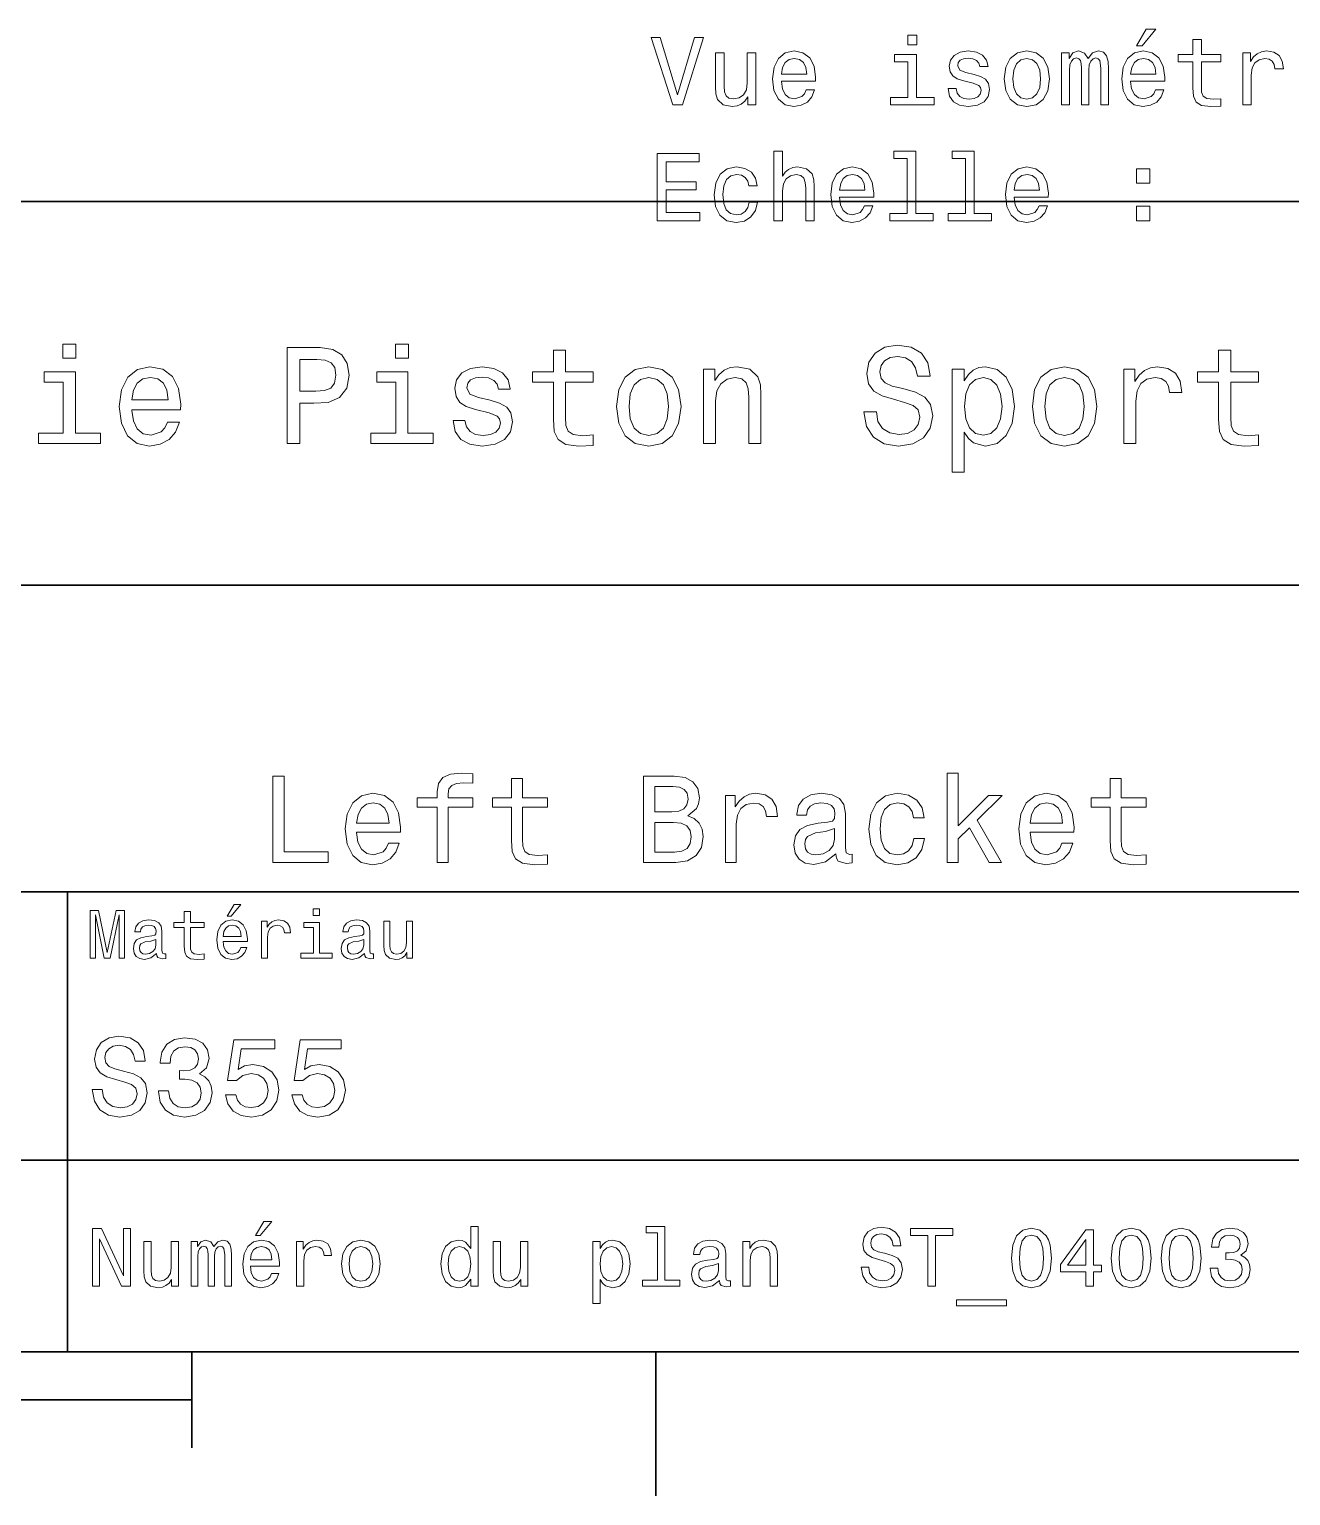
# Model space of a CAD drawing. Extents: x 0 to 297, y 0 to 210.
# Drawn here: x 190 to 255.8, y 2.5 to 79 of the extents above; entities that cross this region are included whole.
import ezdxf

# ---------------------------------------------------------------- set-up
doc = ezdxf.new("R2010")
doc.units = 0

msp = doc.modelspace()

# ---------------------------------------------------------------- linework, layer by layer
at = {"color": 7, "lineweight": 35}
for p, q in [((97, 70), (287, 70)), ((162, 50), (287, 50)), ((162, 34), (287, 34)), ((162, 20), (287, 20)), ((10, 10), (287, 10)), ((97, 10), (287, 10)), ((98.5, 7.5), (198.5, 7.5))]:
    msp.add_line(p, q, dxfattribs=at)
at = {"color": 7, "lineweight": 35, "ltscale": 0.35}
msp.add_line((192, 20), (192, 34), dxfattribs=at)
at = {"color": 7, "lineweight": 35, "ltscale": 0.25}
msp.add_line((192, 10), (192, 20), dxfattribs=at)
at = {"color": 7, "lineweight": 35, "ltscale": 0.125}
msp.add_line((198.5, 10), (198.5, 5), dxfattribs=at)
at = {"color": 7, "lineweight": 35, "ltscale": 0.1875}
msp.add_line((222.699997, 10), (222.699997, 2.5), dxfattribs=at)
at = {"color": 7, "lineweight": 13}
for points in [[(247.771912, 78.126663), (248.069473, 78.126663), (248.770477, 78.984009), (248.276245, 78.984009)], [(224.709244, 78.555336), (223.831711, 75.574791), (222.928986, 78.555336), (222.449875, 78.555336), (223.579559, 75.050293), (224.083878, 75.050293), (225.188339, 78.555336)], [(236.303619, 78.671333), (235.834595, 78.671333), (235.834595, 78.167007), (236.303619, 78.167007)], [(250.707077, 77.28949), (250.707077, 75.932861), (250.737335, 75.494095), (250.87854, 75.191505), (251.160965, 75.014992), (251.640076, 74.954475), (252.164566, 74.979691), (252.164566, 75.362976), (251.781281, 75.33271), (251.433304, 75.373062), (251.246704, 75.499138), (251.166016, 75.710953), (251.150879, 76.008507), (251.150879, 77.28949), (252.164566, 77.28949), (252.164566, 77.667725), (251.150879, 77.667725), (251.150879, 78.459518), (250.707077, 78.459518), (250.707077, 77.667725), (249.940506, 77.667725), (249.940506, 77.28949)], [(227.911682, 77.758507), (227.46788, 77.758507), (227.46788, 76.195107), (227.41745, 75.831993), (227.271194, 75.569748), (227.04425, 75.408363), (226.746704, 75.357933), (226.509674, 75.398277), (226.358368, 75.51931), (226.272644, 75.726082), (226.252472, 76.018593), (226.252472, 77.758507), (225.808655, 77.758507), (225.808655, 75.978249), (225.823792, 75.620178), (225.919617, 75.322624), (226.212128, 75.050293), (226.681137, 74.954475), (226.933304, 74.989777), (227.150162, 75.080551), (227.336761, 75.236893), (227.488052, 75.463837), (227.488052, 75.050293), (227.911682, 75.050293)], [(229.248138, 76.275795), (231.023361, 76.275795), (231.028397, 76.482567), (230.947708, 77.062538), (230.725815, 77.496262), (230.372787, 77.758507), (229.903763, 77.854324), (229.444824, 77.753464), (229.091797, 77.471039), (228.864853, 77.012108), (228.784164, 76.406921), (228.859818, 75.786606), (229.086761, 75.33271), (229.434738, 75.050293), (229.888641, 74.954475), (230.282013, 75.020035), (230.604767, 75.191505), (230.841797, 75.463837), (230.977966, 75.82695), (230.539215, 75.82695), (230.448425, 75.625221), (230.317307, 75.473923), (229.944107, 75.35289), (229.656647, 75.408363), (229.439789, 75.584877), (229.298569, 75.872337), (229.248138, 76.260666)], [(229.248138, 76.648994), (229.303619, 76.996979), (229.439789, 77.254181), (229.646561, 77.410522), (229.9189, 77.465996), (230.186188, 77.410522), (230.39296, 77.254181), (230.519043, 76.996979), (230.564423, 76.648994)], [(236.288483, 75.423492), (236.288483, 77.667725), (235.148712, 77.667725), (235.148712, 77.28949), (235.844681, 77.28949), (235.844681, 75.423492), (234.936905, 75.423492), (234.936905, 75.050293), (237.20636, 75.050293), (237.20636, 75.423492)], [(239.29425, 76.628822), (238.865585, 76.729691), (238.547852, 76.84568), (238.441956, 77.08271), (238.472214, 77.249138), (238.57811, 77.370178), (238.749588, 77.445824), (238.996704, 77.476082), (239.233734, 77.445824), (239.420334, 77.355049), (239.541367, 77.21888), (239.591797, 77.037323), (240.025528, 77.037323), (240.025528, 77.047409), (239.949875, 77.375221), (239.743103, 77.632423), (239.420334, 77.793808), (238.996704, 77.854324), (238.568024, 77.793808), (238.255341, 77.62738), (238.058655, 77.380264), (237.998138, 77.067581), (238.043533, 76.764992), (238.184738, 76.553177), (238.416733, 76.401878), (238.754623, 76.295967), (239.248871, 76.174934), (239.551453, 76.048851), (239.632141, 75.94799), (239.662415, 75.796692), (239.61702, 75.610092), (239.495987, 75.46888), (239.299301, 75.378105), (239.037048, 75.347847), (238.759674, 75.378105), (238.557938, 75.484009), (238.421783, 75.655479), (238.366302, 75.892509), (237.937622, 75.892509), (238.008224, 75.489052), (238.214996, 75.196548), (238.542816, 75.020035), (238.996704, 74.954475), (239.470764, 75.020035), (239.818756, 75.196548), (240.030563, 75.478966), (240.106216, 75.847122), (240.050735, 76.164848), (239.894394, 76.381706), (239.637192, 76.522919)], [(240.872787, 76.401878), (240.953476, 75.786606), (241.185455, 75.33271), (241.553619, 75.050293), (242.047852, 74.954475), (242.537048, 75.050293), (242.905212, 75.327667), (243.137192, 75.781563), (243.222931, 76.401878), (243.137192, 77.017151), (242.905212, 77.476082), (242.537048, 77.753464), (242.047852, 77.854324), (241.553619, 77.753464), (241.185455, 77.471039), (240.953476, 77.017151)], [(241.326675, 76.406921), (241.37207, 76.860809), (241.513275, 77.188622), (241.740219, 77.39035), (242.047852, 77.460953), (242.350449, 77.39035), (242.577393, 77.193665), (242.718597, 76.860809), (242.769043, 76.406921), (242.718597, 75.94799), (242.577393, 75.615135), (242.350449, 75.413406), (242.047852, 75.347847), (241.740219, 75.413406), (241.513275, 75.615135), (241.37207, 75.94799)], [(243.863419, 75.050293), (244.271927, 75.050293), (244.271927, 76.860809), (244.297134, 77.133148), (244.372787, 77.329834), (244.488785, 77.445824), (244.640076, 77.491219), (244.761108, 77.450867), (244.841797, 77.350006), (244.882156, 77.178535), (244.897278, 76.951591), (244.897278, 75.050293), (245.280563, 75.050293), (245.280563, 76.860809), (245.305786, 77.128105), (245.381424, 77.324791), (245.502472, 77.445824), (245.653763, 77.491219), (245.774796, 77.450867), (245.855499, 77.350006), (245.90593, 76.951591), (245.90593, 75.050293), (246.314423, 75.050293), (246.314423, 76.921333), (246.289215, 77.309662), (246.208527, 77.607208), (246.047134, 77.788765), (245.784882, 77.854324), (245.477249, 77.753464), (245.240219, 77.460953), (245.053619, 77.748421), (244.740936, 77.854324), (244.453476, 77.753464), (244.25679, 77.471039), (244.25679, 77.758507), (243.863419, 77.758507)], [(247.464279, 76.275795), (249.239502, 76.275795), (249.244537, 76.482567), (249.163849, 77.062538), (248.941956, 77.496262), (248.588928, 77.758507), (248.119904, 77.854324), (247.660965, 77.753464), (247.307938, 77.471039), (247.080994, 77.012108), (247.000305, 76.406921), (247.075958, 75.786606), (247.302902, 75.33271), (247.650879, 75.050293), (248.104767, 74.954475), (248.498138, 75.020035), (248.820908, 75.191505), (249.057938, 75.463837), (249.194107, 75.82695), (248.755341, 75.82695), (248.664566, 75.625221), (248.533447, 75.473923), (248.160248, 75.35289), (247.872787, 75.408363), (247.65593, 75.584877), (247.514709, 75.872337), (247.464279, 76.260666)], [(247.464279, 76.648994), (247.51976, 76.996979), (247.65593, 77.254181), (247.862701, 77.410522), (248.13504, 77.465996), (248.402328, 77.410522), (248.6091, 77.254181), (248.735168, 76.996979), (248.780563, 76.648994)], [(253.314423, 75.050293), (253.758224, 75.050293), (253.758224, 76.598564), (253.803619, 76.971764), (253.939789, 77.239052), (254.161682, 77.400436), (254.459229, 77.45591), (254.681137, 77.420609), (254.847565, 77.319748), (254.948425, 77.148277), (254.983734, 76.91629), (255.432587, 76.91629), (255.37207, 77.324791), (255.205627, 77.617294), (254.928253, 77.793808), (254.550018, 77.854324), (254.292816, 77.81398), (254.070908, 77.71312), (253.874222, 77.541649), (253.71788, 77.309662), (253.71788, 77.758507), (253.314423, 77.758507)], [(222.772644, 69.003464), (224.991653, 69.003464), (224.991653, 69.427094), (223.236618, 69.427094), (223.236618, 70.612251), (224.800018, 70.612251), (224.800018, 71.030838), (223.236618, 71.030838), (223.236618, 72.079834), (224.951309, 72.079834), (224.951309, 72.503464), (222.772644, 72.503464)], [(228.859818, 69.003464), (229.303619, 69.003464), (229.303619, 70.566864), (229.349014, 70.924934), (229.495255, 71.18718), (229.722214, 71.348564), (230.024796, 71.409081), (230.266876, 71.35865), (230.418167, 71.222481), (230.49382, 70.995537), (230.519043, 70.692947), (230.519043, 69.003464), (230.962845, 69.003464), (230.962845, 70.783722), (230.942673, 71.141792), (230.851883, 71.439346), (230.554337, 71.711678), (230.090363, 71.807495), (229.838196, 71.772194), (229.621338, 71.676376), (229.439789, 71.525078), (229.303619, 71.318306), (229.303619, 72.624504), (228.859818, 72.624504)], [(235.814423, 72.251305), (235.814423, 69.376663), (234.901596, 69.376663), (234.901596, 69.003464), (237.166016, 69.003464), (237.166016, 69.376663), (236.258224, 69.376663), (236.258224, 72.624504), (235.118454, 72.624504), (235.118454, 72.251305)], [(238.850449, 72.251305), (238.850449, 69.376663), (237.937622, 69.376663), (237.937622, 69.003464), (240.202026, 69.003464), (240.202026, 69.376663), (239.29425, 69.376663), (239.29425, 72.624504), (238.15448, 72.624504), (238.15448, 72.251305)], [(227.548569, 70.81398), (227.987335, 70.81398), (227.896561, 71.217438), (227.679703, 71.535164), (227.341797, 71.73185), (226.903046, 71.807495), (226.4189, 71.706635), (226.050735, 71.42421), (225.818756, 70.965279), (225.738052, 70.350006), (225.813705, 69.739777), (226.040649, 69.285881), (226.398712, 69.003464), (226.887909, 68.907646), (227.321625, 68.983292), (227.659531, 69.195107), (227.89151, 69.527962), (227.992386, 69.971764), (227.568756, 69.971764), (227.493103, 69.689346), (227.351883, 69.477524), (227.150162, 69.346405), (226.903046, 69.306061), (226.595413, 69.37162), (226.373505, 69.573349), (226.237335, 69.901161), (226.19194, 70.365135), (226.237335, 70.819023), (226.37854, 71.146835), (226.605499, 71.348564), (226.903046, 71.419167), (227.165283, 71.373779), (227.361969, 71.25779), (227.493103, 71.066147)], [(232.284164, 70.228966), (234.059387, 70.228966), (234.064423, 70.435738), (233.983734, 71.015709), (233.761826, 71.449432), (233.408813, 71.711678), (232.939789, 71.807495), (232.48085, 71.706635), (232.127823, 71.42421), (231.900879, 70.965279), (231.82019, 70.360092), (231.895844, 69.739777), (232.122787, 69.285881), (232.470764, 69.003464), (232.924652, 68.907646), (233.318024, 68.973206), (233.640793, 69.144676), (233.877823, 69.417007), (234.013992, 69.780121), (233.575226, 69.780121), (233.484451, 69.578392), (233.353333, 69.427094), (232.980133, 69.306061), (232.692673, 69.361534), (232.475815, 69.538048), (232.334595, 69.825508), (232.284164, 70.213837)], [(232.284164, 70.602165), (232.339645, 70.95015), (232.475815, 71.207352), (232.682587, 71.363693), (232.95491, 71.419167), (233.222214, 71.363693), (233.428986, 71.207352), (233.555054, 70.95015), (233.600449, 70.602165)], [(241.392242, 70.228966), (243.16745, 70.228966), (243.172501, 70.435738), (243.091797, 71.015709), (242.869904, 71.449432), (242.516876, 71.711678), (242.047852, 71.807495), (241.588928, 71.706635), (241.235901, 71.42421), (241.008957, 70.965279), (240.928253, 70.360092), (241.003906, 69.739777), (241.23085, 69.285881), (241.578842, 69.003464), (242.03273, 68.907646), (242.426102, 68.973206), (242.748871, 69.144676), (242.985901, 69.417007), (243.12207, 69.780121), (242.683304, 69.780121), (242.592529, 69.578392), (242.461395, 69.427094), (242.088196, 69.306061), (241.800735, 69.361534), (241.583878, 69.538048), (241.442673, 69.825508), (241.392242, 70.213837)], [(241.392242, 70.602165), (241.447708, 70.95015), (241.583878, 71.207352), (241.790649, 71.363693), (242.062988, 71.419167), (242.330276, 71.363693), (242.537048, 71.207352), (242.663132, 70.95015), (242.708527, 70.602165)], [(247.771912, 70.960236), (248.46788, 70.960236), (248.46788, 71.711678), (247.771912, 71.711678)], [(247.771912, 69.003464), (248.46788, 69.003464), (248.46788, 69.754906), (247.771912, 69.754906)], [(192.439484, 62.554031), (191.769455, 62.554031), (191.769455, 61.833572), (192.439484, 61.833572)], [(203.462524, 57.381123), (204.125351, 57.381123), (204.125351, 59.492073), (204.860229, 59.492073), (205.602295, 59.528095), (206.193085, 59.780258), (206.574921, 60.270172), (206.704605, 60.940201), (206.603745, 61.559795), (206.315552, 62.013687), (205.840057, 62.287464), (205.191635, 62.381123), (203.462524, 62.381123)], [(209.788177, 62.554031), (209.118149, 62.554031), (209.118149, 61.833572), (209.788177, 61.833572)], [(217.353027, 60.579971), (217.353027, 58.64193), (217.396255, 58.015129), (217.597992, 57.582851), (218.001434, 57.330688), (218.685883, 57.244236), (219.43515, 57.280258), (219.43515, 57.827808), (218.887604, 57.78458), (218.390488, 57.842216), (218.123917, 58.022331), (218.008652, 58.324928), (217.98703, 58.75), (217.98703, 60.579971), (219.43515, 60.579971), (219.43515, 61.120316), (217.98703, 61.120316), (217.98703, 62.251438), (217.353027, 62.251438), (217.353027, 61.120316), (216.257935, 61.120316), (216.257935, 60.579971)], [(234.20462, 59.030979), (233.548996, 59.030979), (233.693085, 58.267288), (234.053314, 57.70533), (234.608078, 57.366714), (235.357361, 57.244236), (236.099426, 57.359509), (236.654175, 57.67651), (237.007202, 58.17363), (237.136902, 58.82925), (237.028824, 59.420029), (236.726227, 59.801872), (236.236313, 60.054031), (235.580704, 60.241352), (235.018738, 60.378242), (234.651306, 60.536743), (234.442368, 60.767288), (234.377533, 61.127522), (234.442368, 61.451729), (234.629684, 61.696686), (234.917877, 61.862389), (235.314133, 61.920029), (235.71759, 61.84798), (236.034592, 61.653458), (236.24353, 61.32925), (236.344391, 60.889767), (237, 60.889767), (237, 60.904179), (236.884735, 61.581409), (236.546112, 62.085732), (236.01297, 62.402737), (235.292511, 62.510807), (234.644104, 62.402737), (234.139771, 62.100143), (233.815567, 61.631844), (233.700287, 61.026657), (233.793961, 60.486309), (234.067734, 60.118874), (234.5, 59.873917), (235.09079, 59.6866), (235.674362, 59.520893), (236.113831, 59.362389), (236.380402, 59.131844), (236.47406, 58.757202), (236.387619, 58.375359), (236.164276, 58.087173), (235.825653, 57.907059), (235.386169, 57.849422), (234.896255, 57.928673), (234.521622, 58.159222), (234.283875, 58.533859)], [(252.05043, 60.579971), (252.05043, 58.64193), (252.093658, 58.015129), (252.29538, 57.582851), (252.698853, 57.330688), (253.383286, 57.244236), (254.132568, 57.280258), (254.132568, 57.827808), (253.585022, 57.78458), (253.087891, 57.842216), (252.82132, 58.022331), (252.706055, 58.324928), (252.684448, 58.75), (252.684448, 60.579971), (254.132568, 60.579971), (254.132568, 61.120316), (252.684448, 61.120316), (252.684448, 62.251438), (252.05043, 62.251438), (252.05043, 61.120316), (250.955322, 61.120316), (250.955322, 60.579971)], [(195.37175, 59.131844), (197.907776, 59.131844), (197.914978, 59.427231), (197.799713, 60.255764), (197.482712, 60.875359), (196.978378, 61.25), (196.30835, 61.386887), (195.65274, 61.242794), (195.148407, 60.839336), (194.824203, 60.183716), (194.708923, 59.319164), (194.817001, 58.432995), (195.141205, 57.78458), (195.638321, 57.381123), (196.286743, 57.244236), (196.848694, 57.337894), (197.309799, 57.582851), (197.648407, 57.971901), (197.842941, 58.490631), (197.216141, 58.490631), (197.086456, 58.20245), (196.899139, 57.986309), (196.365997, 57.8134), (195.955322, 57.892651), (195.645538, 58.14481), (195.443802, 58.555473), (195.37175, 59.110229)], [(205.01152, 61.76873), (205.443802, 61.725502), (205.760803, 61.588615), (205.94812, 61.336452), (206.01297, 60.940201), (205.940918, 60.522331), (205.746399, 60.270172), (205.414978, 60.140488), (204.96109, 60.104465), (204.125351, 60.104465), (204.125351, 61.76873)], [(214.060516, 59.636166), (213.44812, 59.780258), (212.994232, 59.945965), (212.842941, 60.28458), (212.886169, 60.522331), (213.03746, 60.695244), (213.282425, 60.803314), (213.635437, 60.846542), (213.97406, 60.803314), (214.240631, 60.67363), (214.413544, 60.479107), (214.485596, 60.219738), (215.105194, 60.219738), (215.105194, 60.23415), (214.997116, 60.70245), (214.701721, 61.069885), (214.240631, 61.30043), (213.635437, 61.386887), (213.023056, 61.30043), (212.57637, 61.062679), (212.29538, 60.709652), (212.208939, 60.262966), (212.273773, 59.830688), (212.475494, 59.528095), (212.806915, 59.311958), (213.289627, 59.16066), (213.995682, 58.987751), (214.427948, 58.807636), (214.543228, 58.663544), (214.586456, 58.447407), (214.521606, 58.180836), (214.348694, 57.979107), (214.067719, 57.849422), (213.693085, 57.806194), (213.296829, 57.849422), (213.008636, 58.000721), (212.814117, 58.245674), (212.734863, 58.584293), (212.122482, 58.584293), (212.223343, 58.007923), (212.518738, 57.590057), (212.98703, 57.337894), (213.635437, 57.244236), (214.312683, 57.337894), (214.809799, 57.590057), (215.112396, 57.993515), (215.220459, 58.519451), (215.141205, 58.973343), (214.917862, 59.283138), (214.55043, 59.484871)], [(220.65274, 59.311958), (220.768005, 58.432995), (221.099426, 57.78458), (221.625366, 57.381123), (222.331421, 57.244236), (223.030258, 57.381123), (223.556198, 57.777374), (223.887604, 58.425793), (224.010086, 59.311958), (223.887604, 60.190922), (223.556198, 60.846542), (223.030258, 61.242794), (222.331421, 61.386887), (221.625366, 61.242794), (221.099426, 60.839336), (220.768005, 60.190922)], [(225.177246, 57.381123), (225.811249, 57.381123), (225.811249, 59.614552), (225.876083, 60.12608), (226.085022, 60.500717), (226.409225, 60.731266), (226.841507, 60.817722), (227.187317, 60.745674), (227.403458, 60.551151), (227.511536, 60.226944), (227.547546, 59.794666), (227.547546, 57.381123), (228.181564, 57.381123), (228.181564, 59.924351), (228.15274, 60.435879), (228.023056, 60.86095), (227.597992, 61.25), (226.935165, 61.386887), (226.567719, 61.336452), (226.257935, 61.199566), (225.991364, 60.969017), (225.782425, 60.659222), (225.782425, 61.25), (225.177246, 61.25)], [(238.786743, 60.652016), (238.786743, 61.25), (238.15274, 61.25), (238.15274, 55.882565), (238.786743, 55.882565), (238.786743, 57.971901), (239.010101, 57.633286), (239.262253, 57.409943), (239.896271, 57.244236), (240.50145, 57.381123), (240.976959, 57.791786), (241.286743, 58.440201), (241.402023, 59.319164), (241.286743, 60.190922), (240.976959, 60.839336), (240.50145, 61.242794), (239.896271, 61.386887), (239.550446, 61.343658), (239.255051, 61.206772), (239.002899, 60.976223)], [(242.338623, 59.311958), (242.453888, 58.432995), (242.785309, 57.78458), (243.311249, 57.381123), (244.017303, 57.244236), (244.716141, 57.381123), (245.242081, 57.777374), (245.573486, 58.425793), (245.695969, 59.311958), (245.573486, 60.190922), (245.242081, 60.846542), (244.716141, 61.242794), (244.017303, 61.386887), (243.311249, 61.242794), (242.785309, 60.839336), (242.453888, 60.190922)], [(247.100861, 57.381123), (247.734863, 57.381123), (247.734863, 59.592937), (247.799713, 60.12608), (247.994232, 60.507923), (248.311249, 60.738472), (248.736313, 60.817722), (249.053314, 60.767288), (249.291077, 60.623199), (249.435165, 60.378242), (249.485596, 60.046829), (250.126801, 60.046829), (250.040344, 60.630402), (249.802597, 61.048271), (249.406342, 61.30043), (248.865997, 61.386887), (248.498566, 61.32925), (248.181549, 61.185158), (247.900574, 60.940201), (247.677246, 60.608788), (247.677246, 61.25), (247.100861, 61.25)], [(192.417862, 57.914265), (192.417862, 61.120316), (190.789627, 61.120316), (190.789627, 60.579971), (191.783859, 60.579971), (191.783859, 57.914265), (190.48703, 57.914265), (190.48703, 57.381123), (193.729111, 57.381123), (193.729111, 57.914265)], [(195.37175, 59.664986), (195.451004, 60.162102), (195.645538, 60.529537), (195.940918, 60.75288), (196.329971, 60.83213), (196.711807, 60.75288), (197.007202, 60.529537), (197.187317, 60.162102), (197.252167, 59.664986)], [(209.766571, 57.914265), (209.766571, 61.120316), (208.138321, 61.120316), (208.138321, 60.579971), (209.132568, 60.579971), (209.132568, 57.914265), (207.835724, 57.914265), (207.835724, 57.381123), (211.077805, 57.381123), (211.077805, 57.914265)], [(221.301147, 59.319164), (221.365997, 59.967579), (221.567719, 60.435879), (221.891937, 60.72406), (222.331421, 60.824928), (222.763687, 60.72406), (223.087891, 60.443081), (223.289627, 59.967579), (223.361679, 59.319164), (223.289627, 58.663544), (223.087891, 58.188038), (222.763687, 57.899853), (222.331421, 57.806194), (221.891937, 57.899853), (221.567719, 58.188038), (221.365997, 58.663544)], [(239.788193, 57.8134), (239.363129, 57.907059), (239.053314, 58.195244), (238.858795, 58.663544), (238.793945, 59.319164), (238.858795, 59.967579), (239.053314, 60.435879), (239.363129, 60.716858), (239.788193, 60.817722), (240.177246, 60.716858), (240.48703, 60.428673), (240.681564, 59.960373), (240.753601, 59.319164), (240.681564, 58.67075), (240.48703, 58.195244), (240.177246, 57.907059)], [(242.98703, 59.319164), (243.05188, 59.967579), (243.253601, 60.435879), (243.57782, 60.72406), (244.017303, 60.824928), (244.449585, 60.72406), (244.773773, 60.443081), (244.97551, 59.967579), (245.047546, 59.319164), (244.97551, 58.663544), (244.773773, 58.188038), (244.449585, 57.899853), (244.017303, 57.806194), (243.57782, 57.899853), (243.253601, 58.188038), (243.05188, 58.663544)], [(202.714706, 35.530258), (205.606628, 35.530258), (205.606628, 36.074928), (203.311249, 36.074928), (203.311249, 40.030258), (202.714706, 40.030258)], [(211.286743, 38.409222), (211.286743, 35.530258), (211.857346, 35.530258), (211.857346, 38.409222), (213.154175, 38.409222), (213.154175, 38.895531), (211.857346, 38.895531), (211.857346, 39.109509), (211.90274, 39.368874), (212.05188, 39.543945), (212.304764, 39.647694), (212.667877, 39.6866), (213.154175, 39.66066), (213.154175, 40.153458), (212.538193, 40.185879), (211.980545, 40.127522), (211.591507, 39.95245), (211.358078, 39.647694), (211.286743, 39.213257), (211.286743, 38.895531), (210.242798, 38.895531), (210.242798, 38.409222)], [(215.164276, 38.409222), (215.164276, 36.664986), (215.203171, 36.100864), (215.384735, 35.711815), (215.747849, 35.484871), (216.363831, 35.407059), (217.038193, 35.43948), (217.038193, 35.932274), (216.545395, 35.893372), (216.097992, 35.945244), (215.858078, 36.107349), (215.754333, 36.379681), (215.734879, 36.762245), (215.734879, 38.409222), (217.038193, 38.409222), (217.038193, 38.895531), (215.734879, 38.895531), (215.734879, 39.913544), (215.164276, 39.913544), (215.164276, 38.895531), (214.17868, 38.895531), (214.17868, 38.409222)], [(224.358795, 37.961815), (224.812683, 38.337894), (224.929398, 38.590778), (224.968307, 38.902016), (224.884003, 39.388329), (224.631134, 39.738472), (224.222626, 39.95245), (223.652023, 40.030258), (222.05043, 40.030258), (222.05043, 35.530258), (223.742798, 35.530258), (224.345825, 35.621037), (224.793228, 35.886887), (225.072052, 36.308357), (225.169312, 36.87896), (225.110962, 37.261528), (224.955338, 37.57925), (224.702454, 37.812679)], [(237.897705, 35.530258), (238.468307, 35.530258), (238.468307, 36.755764), (239.06485, 37.332851), (240.08934, 35.530258), (240.731262, 35.530258), (239.453888, 37.728386), (240.763687, 39.012245), (240.043945, 39.012245), (238.468307, 37.443081), (238.468307, 40.185879), (237.897705, 40.185879)], [(246.391937, 38.409222), (246.391937, 36.664986), (246.430832, 36.100864), (246.612396, 35.711815), (246.97551, 35.484871), (247.591492, 35.407059), (248.265854, 35.43948), (248.265854, 35.932274), (247.773056, 35.893372), (247.325653, 35.945244), (247.085739, 36.107349), (246.981995, 36.379681), (246.96254, 36.762245), (246.96254, 38.409222), (248.265854, 38.409222), (248.265854, 38.895531), (246.96254, 38.895531), (246.96254, 39.913544), (246.391937, 39.913544), (246.391937, 38.895531), (245.406342, 38.895531), (245.406342, 38.409222)], [(207.091507, 37.105907), (209.373917, 37.105907), (209.380402, 37.371758), (209.276657, 38.117435), (208.991364, 38.675072), (208.53746, 39.012245), (207.934448, 39.135445), (207.344391, 39.005764), (206.890488, 38.642651), (206.598709, 38.052593), (206.494965, 37.274494), (206.592224, 36.476944), (206.884003, 35.893372), (207.331421, 35.530258), (207.914993, 35.407059), (208.420746, 35.491352), (208.835739, 35.711815), (209.140488, 36.061958), (209.315567, 36.528816), (208.75145, 36.528816), (208.634735, 36.269451), (208.466141, 36.074928), (207.986313, 35.919308), (207.616714, 35.990631), (207.337906, 36.217579), (207.156342, 36.587173), (207.091507, 37.086452)], [(223.528824, 38.162823), (222.646973, 38.162823), (222.646973, 39.492073), (223.580688, 39.492073), (223.930847, 39.453171), (224.177246, 39.336452), (224.32637, 39.135445), (224.37825, 38.837173), (224.319885, 38.538902), (224.164276, 38.331409), (223.898422, 38.201729)], [(226.323486, 35.530258), (226.894104, 35.530258), (226.894104, 37.520893), (226.952454, 38.000721), (227.127533, 38.344379), (227.412827, 38.551872), (227.795395, 38.623199), (228.080688, 38.577808), (228.294678, 38.448124), (228.424347, 38.227665), (228.469742, 37.929394), (229.046829, 37.929394), (228.969025, 38.454609), (228.755051, 38.830692), (228.398422, 39.057636), (227.912109, 39.135445), (227.581421, 39.083572), (227.296112, 38.953888), (227.043228, 38.733429), (226.842224, 38.435158), (226.842224, 39.012245), (226.323486, 39.012245)], [(232.081421, 35.98415), (232.081421, 35.964695), (232.113831, 35.744236), (232.21109, 35.588615), (232.619598, 35.465416), (232.937317, 35.517288), (232.937317, 35.958214), (232.801147, 35.938759), (232.619598, 36.023052), (232.587173, 36.282421), (232.587173, 38.085014), (232.509369, 38.545387), (232.282425, 38.869595), (231.886887, 39.064121), (231.329254, 39.135445), (230.784592, 39.057636), (230.382568, 38.837173), (230.129684, 38.493515), (230.045395, 38.039623), (230.045395, 38.000721), (230.557648, 38.000721), (230.603027, 38.273052), (230.745682, 38.467579), (230.979111, 38.584293), (231.309799, 38.629681), (231.627533, 38.59726), (231.854462, 38.5), (231.990631, 38.331409), (232.036026, 38.09798), (232.010086, 37.825645), (231.906342, 37.68948), (231.646973, 37.624638), (231.16066, 37.572765), (230.603027, 37.456051), (230.207489, 37.248558), (229.97406, 36.924351), (229.90274, 36.444523), (229.96759, 36.016571), (230.168594, 35.698845), (230.492798, 35.497837), (230.940201, 35.426514), (231.543228, 35.562679)], [(236.134003, 37.858067), (236.69812, 37.858067), (236.581421, 38.376801), (236.302597, 38.785301), (235.868164, 39.038185), (235.304047, 39.135445), (234.681564, 39.005764), (234.208221, 38.642651), (233.909943, 38.052593), (233.806198, 37.261528), (233.903458, 36.476944), (234.195251, 35.893372), (234.655624, 35.530258), (235.284576, 35.407059), (235.842224, 35.504322), (236.276657, 35.776657), (236.574936, 36.204609), (236.70462, 36.775215), (236.159943, 36.775215), (236.062683, 36.412102), (235.881134, 36.139767), (235.621765, 35.97118), (235.304047, 35.919308), (234.908508, 36.003601), (234.623199, 36.262966), (234.44812, 36.684437), (234.389771, 37.280979), (234.44812, 37.864552), (234.629684, 38.286022), (234.921478, 38.545387), (235.304047, 38.636166), (235.641205, 38.577808), (235.894104, 38.428673), (236.062683, 38.182274)], [(242.222626, 37.105907), (244.505035, 37.105907), (244.511536, 37.371758), (244.407776, 38.117435), (244.122482, 38.675072), (243.668594, 39.012245), (243.065567, 39.135445), (242.47551, 39.005764), (242.021606, 38.642651), (241.729828, 38.052593), (241.626083, 37.274494), (241.723343, 36.476944), (242.015137, 35.893372), (242.46254, 35.530258), (243.046112, 35.407059), (243.55188, 35.491352), (243.966858, 35.711815), (244.271606, 36.061958), (244.446686, 36.528816), (243.882568, 36.528816), (243.765854, 36.269451), (243.59726, 36.074928), (243.117432, 35.919308), (242.747833, 35.990631), (242.469025, 36.217579), (242.28746, 36.587173), (242.222626, 37.086452)], [(207.091507, 37.585735), (207.162827, 38.033138), (207.337906, 38.363831), (207.603745, 38.564842), (207.953888, 38.636166), (208.297546, 38.564842), (208.5634, 38.363831), (208.72551, 38.033138), (208.783859, 37.585735)], [(242.222626, 37.585735), (242.293945, 38.033138), (242.469025, 38.363831), (242.734863, 38.564842), (243.085022, 38.636166), (243.42868, 38.564842), (243.694519, 38.363831), (243.856628, 38.033138), (243.914978, 37.585735)], [(223.671478, 36.068443), (222.646973, 36.068443), (222.646973, 37.618156), (223.613113, 37.618156), (224.021622, 37.572765), (224.3134, 37.4366), (224.48848, 37.203171), (224.546829, 36.865993), (224.48848, 36.509365), (224.32637, 36.262966), (224.054047, 36.113831)], [(232.016571, 36.749279), (231.938766, 36.412102), (231.731277, 36.152737), (231.420029, 35.98415), (231.037476, 35.925793), (230.791077, 35.958214), (230.615997, 36.061958), (230.505768, 36.243515), (230.473343, 36.496395), (230.499283, 36.723343), (230.603027, 36.885445), (231.018021, 37.067001), (231.543228, 37.14481), (232.016571, 37.30043)], [(193.183716, 30.530979), (193.46109, 30.530979), (193.46109, 32.80043), (193.929398, 30.530979), (194.239197, 30.530979), (194.703888, 32.80043), (194.703888, 30.530979), (194.984863, 30.530979), (194.984863, 33.030979), (194.545395, 33.030979), (194.08429, 30.826368), (193.626801, 33.030979), (193.183716, 33.030979)], [(198.100861, 32.130402), (198.100861, 31.161383), (198.122482, 30.847982), (198.223343, 30.631844), (198.425079, 30.505762), (198.767288, 30.462536), (199.141937, 30.480547), (199.141937, 30.754322), (198.868149, 30.732708), (198.619598, 30.761526), (198.486313, 30.851583), (198.42868, 31.002882), (198.417862, 31.215418), (198.417862, 32.130402), (199.141937, 32.130402), (199.141937, 32.400574), (198.417862, 32.400574), (198.417862, 32.966137), (198.100861, 32.966137), (198.100861, 32.400574), (197.553314, 32.400574), (197.553314, 32.130402)], [(200.341492, 32.728386), (200.554031, 32.728386), (201.054749, 33.340778), (200.701736, 33.340778)], [(205.161377, 33.117435), (204.82637, 33.117435), (204.82637, 32.757202), (205.161377, 32.757202)], [(196.656342, 30.78314), (196.656342, 30.772333), (196.674347, 30.649855), (196.728394, 30.5634), (196.955338, 30.494957), (197.131851, 30.523775), (197.131851, 30.768732), (197.056198, 30.757925), (196.955338, 30.804754), (196.937317, 30.948847), (196.937317, 31.950287), (196.894089, 32.206051), (196.768005, 32.386166), (196.548264, 32.494236), (196.23848, 32.533859), (195.935883, 32.490635), (195.71254, 32.368156), (195.572052, 32.177231), (195.525223, 31.925072), (195.525223, 31.903458), (195.809799, 31.903458), (195.835022, 32.054756), (195.914261, 32.162823), (196.043945, 32.227665), (196.227661, 32.25288), (196.404175, 32.234871), (196.530258, 32.180836), (196.605911, 32.087173), (196.631119, 31.957493), (196.616714, 31.806194), (196.559082, 31.730547), (196.414978, 31.694523), (196.144806, 31.665705), (195.835022, 31.600864), (195.61528, 31.48559), (195.485596, 31.305475), (195.445969, 31.038904), (195.481995, 30.801151), (195.593658, 30.62464), (195.773773, 30.512968), (196.022339, 30.473343), (196.357346, 30.54899)], [(200.121765, 31.40634), (201.389771, 31.40634), (201.393372, 31.554033), (201.335739, 31.9683), (201.177231, 32.278099), (200.925079, 32.465416), (200.590057, 32.533859), (200.262253, 32.461815), (200.010086, 32.260086), (199.847977, 31.932276), (199.790344, 31.5), (199.844376, 31.056915), (200.006485, 30.732708), (200.255051, 30.530979), (200.579254, 30.462536), (200.860229, 30.509365), (201.090775, 30.631844), (201.260086, 30.826368), (201.357346, 31.085733), (201.043945, 31.085733), (200.979111, 30.941643), (200.885452, 30.833572), (200.618881, 30.747118), (200.413544, 30.786743), (200.258652, 30.912823), (200.157776, 31.118155), (200.121765, 31.395533)], [(200.121765, 31.672911), (200.161377, 31.921469), (200.258652, 32.105186), (200.406342, 32.216858), (200.600861, 32.256485), (200.791794, 32.216858), (200.939484, 32.105186), (201.029541, 31.921469), (201.061966, 31.672911)], [(202.131851, 30.530979), (202.448853, 30.530979), (202.448853, 31.636887), (202.481262, 31.903458), (202.578537, 32.094379), (202.73703, 32.209652), (202.94957, 32.249279), (203.108063, 32.224064), (203.226944, 32.152016), (203.298996, 32.029537), (203.324203, 31.863832), (203.644806, 31.863832), (203.601593, 32.155621), (203.482712, 32.364552), (203.284576, 32.490635), (203.014404, 32.533859), (202.830688, 32.505043), (202.672195, 32.432995), (202.531708, 32.310516), (202.420029, 32.144814), (202.420029, 32.465416), (202.131851, 32.465416)], [(205.150574, 30.79755), (205.150574, 32.400574), (204.336456, 32.400574), (204.336456, 32.130402), (204.833572, 32.130402), (204.833572, 30.79755), (204.185165, 30.79755), (204.185165, 30.530979), (205.806198, 30.530979), (205.806198, 30.79755)], [(207.499283, 30.78314), (207.499283, 30.772333), (207.517288, 30.649855), (207.57132, 30.5634), (207.798264, 30.494957), (207.974777, 30.523775), (207.974777, 30.768732), (207.899139, 30.757925), (207.798264, 30.804754), (207.780258, 30.948847), (207.780258, 31.950287), (207.73703, 32.206051), (207.610947, 32.386166), (207.391205, 32.494236), (207.081406, 32.533859), (206.778824, 32.490635), (206.555481, 32.368156), (206.414978, 32.177231), (206.368149, 31.925072), (206.368149, 31.903458), (206.65274, 31.903458), (206.677948, 32.054756), (206.757202, 32.162823), (206.886887, 32.227665), (207.070602, 32.25288), (207.247116, 32.234871), (207.373199, 32.180836), (207.448853, 32.087173), (207.47406, 31.957493), (207.459656, 31.806194), (207.402023, 31.730547), (207.257919, 31.694523), (206.987747, 31.665705), (206.677948, 31.600864), (206.458206, 31.48559), (206.328537, 31.305475), (206.28891, 31.038904), (206.324921, 30.801151), (206.4366, 30.62464), (206.616714, 30.512968), (206.86528, 30.473343), (207.200287, 30.54899)], [(210.010086, 32.465416), (209.693085, 32.465416), (209.693085, 31.348703), (209.657059, 31.089336), (209.552597, 30.902016), (209.390488, 30.786743), (209.177948, 30.750719), (209.008636, 30.779539), (208.900574, 30.865993), (208.83934, 31.013687), (208.824921, 31.222622), (208.824921, 32.465416), (208.507919, 32.465416), (208.507919, 31.193804), (208.518738, 30.93804), (208.587173, 30.725504), (208.796112, 30.530979), (209.131119, 30.462536), (209.311234, 30.487751), (209.466141, 30.552593), (209.599426, 30.664265), (209.707489, 30.826368), (209.707489, 30.530979), (210.010086, 30.530979)], [(196.620316, 31.208212), (196.577087, 31.020893), (196.461823, 30.876801), (196.28891, 30.78314), (196.07637, 30.750719), (195.939484, 30.768732), (195.842224, 30.826368), (195.780975, 30.927233), (195.76297, 31.067722), (195.777374, 31.193804), (195.835022, 31.283861), (196.065567, 31.384726), (196.357346, 31.427954), (196.620316, 31.514408)], [(207.463257, 31.208212), (207.420029, 31.020893), (207.304749, 30.876801), (207.131851, 30.78314), (206.919312, 30.750719), (206.782425, 30.768732), (206.68515, 30.826368), (206.623917, 30.927233), (206.605911, 31.067722), (206.620316, 31.193804), (206.677948, 31.283861), (206.908508, 31.384726), (207.200287, 31.427954), (207.463257, 31.514408)], [(193.824203, 23.680117), (193.299713, 23.680117), (193.414978, 23.069164), (193.703171, 22.619596), (194.146973, 22.348703), (194.746399, 22.250721), (195.340057, 22.342941), (195.783859, 22.596542), (196.066284, 22.994238), (196.170029, 23.518732), (196.083572, 23.991356), (195.841492, 24.296831), (195.44957, 24.49856), (194.925079, 24.648417), (194.47551, 24.757925), (194.181549, 24.884727), (194.014404, 25.069164), (193.96254, 25.357349), (194.014404, 25.616714), (194.164261, 25.812681), (194.394806, 25.945246), (194.711823, 25.991356), (195.034576, 25.933718), (195.288177, 25.778099), (195.455338, 25.518732), (195.536026, 25.167149), (196.060516, 25.167149), (196.060516, 25.178675), (195.968292, 25.720463), (195.697403, 26.12392), (195.270889, 26.377522), (194.694519, 26.463978), (194.175797, 26.377522), (193.772339, 26.135448), (193.51297, 25.760807), (193.420746, 25.276657), (193.495682, 24.844381), (193.714691, 24.550434), (194.060516, 24.354467), (194.533142, 24.204613), (195, 24.072046), (195.351578, 23.945246), (195.564835, 23.760807), (195.639771, 23.461096), (195.570602, 23.155621), (195.391937, 22.925074), (195.121033, 22.780981), (194.769455, 22.734871), (194.377518, 22.798271), (194.077805, 22.98271), (193.887604, 23.282421)], [(196.752167, 23.616716), (196.752167, 23.57637), (196.844376, 23.023056), (197.11528, 22.60807), (197.541794, 22.342941), (198.106628, 22.244957), (198.706055, 22.342941), (199.155624, 22.596542), (199.443802, 23), (199.547546, 23.518732), (199.501434, 23.858791), (199.374634, 24.135448), (199.167145, 24.348703), (198.890488, 24.504324), (199.265137, 24.815563), (199.39769, 25.311239), (199.311234, 25.760807), (199.0634, 26.100864), (198.659943, 26.314121), (198.106628, 26.38905), (197.587891, 26.296831), (197.190201, 26.043228), (196.930832, 25.639771), (196.844376, 25.103746), (196.844376, 25.063402), (197.357346, 25.063402), (197.403458, 25.432278), (197.553314, 25.697407), (197.795395, 25.858791), (198.135452, 25.916428), (198.435165, 25.870317), (198.654175, 25.749281), (198.786743, 25.553314), (198.838623, 25.288185), (198.786743, 25.005764), (198.648422, 24.815563), (198.406342, 24.700289), (198.077805, 24.665707), (197.853027, 24.671471), (197.853027, 24.216139), (198.135452, 24.227667), (198.498566, 24.175793), (198.769455, 24.037464), (198.930832, 23.812681), (198.98848, 23.518732), (198.925079, 23.184439), (198.757919, 22.9366), (198.492798, 22.780981), (198.141205, 22.729107), (197.778091, 22.786745), (197.51297, 22.959656), (197.345825, 23.236313), (197.282425, 23.616716)], [(200.244965, 23.40346), (200.371765, 22.930836), (200.654175, 22.56196), (201.069168, 22.331413), (201.599426, 22.244957), (202.181549, 22.348703), (202.636887, 22.631124), (202.925079, 23.080692), (203.034576, 23.657061), (202.9366, 24.193085), (202.659943, 24.613834), (202.227661, 24.884727), (201.668594, 24.98271), (201.236313, 24.913546), (200.902023, 24.723343), (201.0634, 25.801153), (202.815567, 25.801153), (202.815567, 26.273777), (200.677231, 26.273777), (200.360229, 24.152739), (200.82132, 24.152739), (201.155624, 24.423632), (201.582138, 24.521614), (201.951004, 24.458214), (202.233429, 24.273777), (202.412109, 23.991356), (202.47551, 23.628242), (202.412109, 23.265131), (202.227661, 22.98271), (201.945251, 22.804035), (201.582138, 22.740635), (201.276657, 22.780981), (201.040344, 22.913546), (200.867432, 23.121038), (200.780975, 23.40346)], [(203.714691, 23.40346), (203.841492, 22.930836), (204.123917, 22.56196), (204.53891, 22.331413), (205.069168, 22.244957), (205.651291, 22.348703), (206.106628, 22.631124), (206.394806, 23.080692), (206.504318, 23.657061), (206.406342, 24.193085), (206.129684, 24.613834), (205.697403, 24.884727), (205.138336, 24.98271), (204.706055, 24.913546), (204.371765, 24.723343), (204.533142, 25.801153), (206.285309, 25.801153), (206.285309, 26.273777), (204.146973, 26.273777), (203.829971, 24.152739), (204.291061, 24.152739), (204.625366, 24.423632), (205.05188, 24.521614), (205.420746, 24.458214), (205.703171, 24.273777), (205.881851, 23.991356), (205.945251, 23.628242), (205.881851, 23.265131), (205.697403, 22.98271), (205.414978, 22.804035), (205.05188, 22.740635), (204.746399, 22.780981), (204.510086, 22.913546), (204.337173, 23.121038), (204.250717, 23.40346)], [(193.315567, 13.428675), (193.674347, 13.428675), (193.674347, 15.888329), (194.824203, 13.428675), (195.286743, 13.428675), (195.286743, 16.428675), (194.92363, 16.428675), (194.92363, 13.969021), (193.786743, 16.428675), (193.315567, 16.428675)], [(201.809799, 16.065563), (202.06485, 16.065563), (202.66571, 16.800432), (202.242081, 16.800432)], [(213.048996, 13.787464), (213.048996, 13.428675), (213.429398, 13.428675), (213.429398, 16.532421), (213.053314, 16.532421), (213.053314, 15.395534), (212.763687, 15.724064), (212.586456, 15.801874), (212.383286, 15.832133), (212.015854, 15.745678), (211.730545, 15.503603), (211.544662, 15.114553), (211.479828, 14.591499), (211.544662, 14.068444), (211.730545, 13.675073), (212.015854, 13.428675), (212.383286, 13.346542), (212.586456, 13.376801), (212.768005, 13.454611)], [(222.788193, 16.212536), (222.788193, 13.748559), (222.005768, 13.748559), (222.005768, 13.428675), (223.946686, 13.428675), (223.946686, 13.748559), (223.168594, 13.748559), (223.168594, 16.532421), (222.19165, 16.532421), (222.19165, 16.212536)], [(233.799698, 14.418589), (233.406326, 14.418589), (233.492783, 13.960375), (233.708923, 13.623199), (234.041779, 13.42003), (234.491348, 13.346542), (234.9366, 13.415707), (235.26944, 13.605908), (235.481262, 13.904179), (235.559067, 14.297551), (235.494232, 14.652018), (235.312668, 14.881124), (235.018723, 15.032421), (234.625351, 15.144814), (234.288177, 15.226946), (234.067719, 15.322046), (233.942352, 15.460375), (233.903458, 15.676514), (233.942352, 15.871038), (234.054749, 16.018013), (234.227661, 16.117435), (234.465408, 16.152018), (234.707489, 16.108789), (234.89769, 15.992075), (235.023041, 15.797551), (235.083572, 15.533862), (235.476944, 15.533862), (235.476944, 15.542507), (235.407776, 15.948848), (235.204605, 16.251442), (234.88472, 16.441643), (234.452438, 16.506485), (234.0634, 16.441643), (233.760803, 16.260086), (233.566269, 15.979107), (233.497116, 15.615994), (233.553314, 15.291787), (233.717575, 15.071326), (233.976944, 14.924352), (234.331406, 14.81196), (234.681549, 14.712537), (234.945236, 14.617435), (235.105179, 14.479107), (235.161377, 14.254323), (235.109497, 14.025216), (234.975494, 13.852305), (234.772324, 13.744237), (234.508636, 13.709655), (234.214691, 13.757205), (233.989914, 13.895534), (233.84726, 14.120317)], [(236.886154, 13.428675), (237.283859, 13.428675), (237.283859, 16.065563), (238.191635, 16.065563), (238.191635, 16.428675), (235.97406, 16.428675), (235.97406, 16.065563), (236.886154, 16.065563)], [(241.247833, 14.894093), (241.312668, 14.215418), (241.515839, 13.731268), (241.840057, 13.43732), (242.289612, 13.342219), (242.734863, 13.43732), (243.059067, 13.731268), (243.257919, 14.215418), (243.327087, 14.894093), (243.257919, 15.568444), (243.175781, 15.836456), (243.059067, 16.056917), (242.734863, 16.350864), (242.289612, 16.450289), (241.840057, 16.350864), (241.515839, 16.052593), (241.312668, 15.568444)], [(241.662811, 14.894093), (241.697403, 15.417148), (241.805466, 15.793228), (242, 16.013689), (242.289612, 16.091499), (242.574921, 16.013689), (242.76944, 15.793228), (242.877518, 15.417148), (242.912094, 14.894093), (242.877518, 14.366715), (242.76944, 13.990634), (242.574921, 13.770173), (242.289612, 13.696686), (242, 13.770173), (241.805466, 13.990634), (241.697403, 14.366715)], [(245.129669, 13.428675), (245.518723, 13.428675), (245.518723, 14.172191), (245.946686, 14.172191), (245.946686, 14.518012), (245.518723, 14.518012), (245.518723, 16.363834), (245.125351, 16.363834), (243.811234, 14.552594), (243.811234, 14.172191), (245.129669, 14.172191)], [(246.452438, 14.894093), (246.517288, 14.215418), (246.720459, 13.731268), (247.044662, 13.43732), (247.494232, 13.342219), (247.939468, 13.43732), (248.263687, 13.731268), (248.462524, 14.215418), (248.531693, 14.894093), (248.462524, 15.568444), (248.380402, 15.836456), (248.263687, 16.056917), (247.939468, 16.350864), (247.494232, 16.450289), (247.044662, 16.350864), (246.720459, 16.052593), (246.517288, 15.568444)], [(246.867432, 14.894093), (246.902008, 15.417148), (247.010086, 15.793228), (247.204605, 16.013689), (247.494232, 16.091499), (247.779526, 16.013689), (247.97406, 15.793228), (248.082123, 15.417148), (248.116714, 14.894093), (248.082123, 14.366715), (247.97406, 13.990634), (247.779526, 13.770173), (247.494232, 13.696686), (247.204605, 13.770173), (247.010086, 13.990634), (246.902008, 14.366715)], [(249.054749, 14.894093), (249.119583, 14.215418), (249.322754, 13.731268), (249.646973, 13.43732), (250.096527, 13.342219), (250.541779, 13.43732), (250.865982, 13.731268), (251.064835, 14.215418), (251.134003, 14.894093), (251.064835, 15.568444), (250.982697, 15.836456), (250.865982, 16.056917), (250.541779, 16.350864), (250.096527, 16.450289), (249.646973, 16.350864), (249.322754, 16.052593), (249.119583, 15.568444)], [(249.469727, 14.894093), (249.504318, 15.417148), (249.612381, 15.793228), (249.806915, 16.013689), (250.096527, 16.091499), (250.381836, 16.013689), (250.576355, 15.793228), (250.684433, 15.417148), (250.719009, 14.894093), (250.684433, 14.366715), (250.576355, 13.990634), (250.381836, 13.770173), (250.096527, 13.696686), (249.806915, 13.770173), (249.612381, 13.990634), (249.504318, 14.366715)], [(251.609497, 14.371037), (251.609497, 14.340778), (251.678665, 13.925793), (251.881836, 13.614553), (252.201721, 13.415707), (252.625351, 13.342219), (253.074921, 13.415707), (253.412094, 13.605908), (253.628235, 13.908502), (253.706039, 14.297551), (253.671463, 14.552594), (253.576355, 14.760087), (253.420746, 14.92003), (253.213257, 15.036744), (253.494232, 15.270173), (253.593658, 15.641932), (253.528809, 15.979107), (253.342926, 16.23415), (253.040344, 16.394093), (252.625351, 16.450289), (252.236298, 16.381124), (251.938034, 16.190922), (251.743515, 15.888329), (251.678665, 15.486312), (251.678665, 15.456053), (252.0634, 15.456053), (252.097977, 15.73271), (252.210373, 15.931557), (252.391922, 16.052593), (252.646973, 16.095821), (252.87175, 16.061239), (253.036011, 15.970462), (253.135437, 15.823487), (253.174347, 15.62464), (253.135437, 15.412825), (253.031693, 15.270173), (252.850143, 15.183718), (252.603745, 15.157782), (252.43515, 15.162104), (252.43515, 14.820605), (252.646973, 14.829251), (252.919296, 14.790346), (253.122467, 14.6866), (253.243515, 14.518012), (253.286743, 14.297551), (253.239182, 14.04683), (253.113831, 13.860951), (252.914978, 13.744237), (252.651291, 13.705332), (252.378952, 13.748559), (252.180115, 13.878242), (252.054749, 14.085735), (252.007202, 14.371037)], [(197.798279, 15.75), (197.417862, 15.75), (197.417862, 14.409943), (197.374634, 14.098703), (197.249283, 13.873919), (197.054749, 13.735591), (196.799713, 13.692364), (196.596542, 13.726946), (196.466858, 13.830692), (196.393372, 14.007925), (196.376083, 14.258646), (196.376083, 15.75), (195.995682, 15.75), (195.995682, 14.224064), (196.008652, 13.917148), (196.090775, 13.662104), (196.341492, 13.428675), (196.743515, 13.346542), (196.959656, 13.376801), (197.145538, 13.454611), (197.305481, 13.588617), (197.435165, 13.783141), (197.435165, 13.428675), (197.798279, 13.428675)], [(198.459656, 13.428675), (198.809799, 13.428675), (198.809799, 14.980548), (198.831406, 15.213978), (198.896255, 15.382565), (198.995682, 15.481989), (199.125366, 15.520894), (199.229111, 15.486312), (199.298279, 15.399857), (199.332855, 15.252882), (199.345825, 15.058358), (199.345825, 13.428675), (199.674347, 13.428675), (199.674347, 14.980548), (199.695969, 15.209655), (199.760803, 15.378242), (199.864548, 15.481989), (199.994232, 15.520894), (200.097977, 15.486312), (200.167145, 15.399857), (200.210373, 15.058358), (200.210373, 13.428675), (200.560516, 13.428675), (200.560516, 15.032421), (200.53891, 15.365274), (200.469742, 15.620317), (200.331406, 15.775937), (200.106628, 15.832133), (199.842941, 15.745678), (199.639771, 15.494957), (199.479828, 15.741355), (199.211823, 15.832133), (198.965424, 15.745678), (198.796829, 15.503603), (198.796829, 15.75), (198.459656, 15.75)], [(201.546112, 14.479107), (203.067719, 14.479107), (203.072052, 14.656341), (203.002884, 15.153459), (202.812683, 15.525217), (202.510086, 15.75), (202.108063, 15.832133), (201.714691, 15.745678), (201.412109, 15.503603), (201.217575, 15.110231), (201.148422, 14.591499), (201.213257, 14.059798), (201.407776, 13.67075), (201.706055, 13.428675), (202.095108, 13.346542), (202.432281, 13.402739), (202.708939, 13.549712), (202.912109, 13.783141), (203.028824, 14.09438), (202.65274, 14.09438), (202.574936, 13.92147), (202.46254, 13.791787), (202.142654, 13.688041), (201.896255, 13.735591), (201.710373, 13.886888), (201.58934, 14.133286), (201.546112, 14.466139)], [(201.546112, 14.798992), (201.593658, 15.097262), (201.710373, 15.317724), (201.887604, 15.45173), (202.121033, 15.49928), (202.350143, 15.45173), (202.527374, 15.317724), (202.635452, 15.097262), (202.674347, 14.798992)], [(203.958221, 13.428675), (204.338623, 13.428675), (204.338623, 14.755764), (204.377518, 15.075649), (204.494232, 15.304755), (204.684433, 15.443084), (204.939484, 15.490635), (205.129684, 15.460375), (205.272339, 15.373919), (205.358795, 15.226946), (205.389053, 15.028098), (205.773773, 15.028098), (205.721909, 15.378242), (205.579254, 15.628963), (205.341492, 15.78026), (205.017288, 15.832133), (204.796829, 15.797551), (204.606628, 15.711096), (204.438034, 15.564121), (204.304031, 15.365274), (204.304031, 15.75), (203.958221, 15.75)], [(206.305481, 14.587176), (206.374634, 14.059798), (206.573486, 13.67075), (206.889053, 13.428675), (207.312683, 13.346542), (207.731995, 13.428675), (208.047546, 13.666427), (208.246399, 14.055476), (208.319885, 14.587176), (208.246399, 15.114553), (208.047546, 15.507925), (207.731995, 15.745678), (207.312683, 15.832133), (206.889053, 15.745678), (206.573486, 15.503603), (206.374634, 15.114553)], [(206.694519, 14.591499), (206.733429, 14.980548), (206.854462, 15.261528), (207.048996, 15.434439), (207.312683, 15.494957), (207.572052, 15.434439), (207.766571, 15.26585), (207.887604, 14.980548), (207.930832, 14.591499), (207.887604, 14.198127), (207.766571, 13.912825), (207.572052, 13.739914), (207.312683, 13.683718), (207.048996, 13.739914), (206.854462, 13.912825), (206.733429, 14.198127)], [(212.44812, 15.490635), (212.698853, 15.430116), (212.889053, 15.261528), (213.001434, 14.980548), (213.044678, 14.591499), (213.001434, 14.198127), (212.889053, 13.917148), (212.698853, 13.744237), (212.44812, 13.688041), (212.210373, 13.744237), (212.028824, 13.917148), (211.907776, 14.20245), (211.868881, 14.591499), (211.907776, 14.976225), (212.028824, 15.257205), (212.210373, 15.430116)], [(216.014404, 15.75), (215.634003, 15.75), (215.634003, 14.409943), (215.590775, 14.098703), (215.465424, 13.873919), (215.270889, 13.735591), (215.015854, 13.692364), (214.812683, 13.726946), (214.682999, 13.830692), (214.609512, 14.007925), (214.592224, 14.258646), (214.592224, 15.75), (214.211823, 15.75), (214.211823, 14.224064), (214.224792, 13.917148), (214.306915, 13.662104), (214.557632, 13.428675), (214.959656, 13.346542), (215.175797, 13.376801), (215.361679, 13.454611), (215.521622, 13.588617), (215.651306, 13.783141), (215.651306, 13.428675), (216.014404, 13.428675)], [(219.788193, 15.391211), (219.788193, 15.75), (219.407776, 15.75), (219.407776, 12.529539), (219.788193, 12.529539), (219.788193, 13.783141), (219.922195, 13.579971), (220.073486, 13.445966), (220.453888, 13.346542), (220.817001, 13.428675), (221.10231, 13.675073), (221.288193, 14.064121), (221.357346, 14.591499), (221.288193, 15.114553), (221.10231, 15.503603), (220.817001, 15.745678), (220.453888, 15.832133), (220.246399, 15.806196), (220.069168, 15.724064), (219.917877, 15.585735)], [(220.389053, 13.688041), (220.134003, 13.744237), (219.948135, 13.917148), (219.831421, 14.198127), (219.792511, 14.591499), (219.831421, 14.980548), (219.948135, 15.261528), (220.134003, 15.430116), (220.389053, 15.490635), (220.622482, 15.430116), (220.808365, 15.257205), (220.925079, 14.976225), (220.968307, 14.591499), (220.925079, 14.20245), (220.808365, 13.917148), (220.622482, 13.744237)], [(226.01297, 13.731268), (226.01297, 13.7183), (226.034592, 13.571326), (226.099426, 13.46758), (226.371765, 13.385448), (226.583588, 13.42003), (226.583588, 13.713977), (226.492798, 13.701009), (226.371765, 13.757205), (226.350159, 13.930116), (226.350159, 15.131845), (226.298279, 15.438761), (226.146973, 15.6549), (225.883286, 15.784582), (225.511536, 15.832133), (225.148422, 15.78026), (224.880402, 15.633286), (224.711823, 15.404179), (224.655624, 15.101585), (224.655624, 15.075649), (224.997131, 15.075649), (225.027374, 15.257205), (225.122482, 15.386889), (225.278107, 15.464698), (225.498566, 15.494957), (225.710388, 15.473343), (225.861679, 15.408502), (225.952454, 15.29611), (225.982712, 15.140491), (225.965424, 14.958934), (225.896255, 14.868156), (225.723343, 14.824928), (225.399139, 14.790346), (225.027374, 14.712537), (224.763687, 14.574208), (224.608078, 14.358069), (224.560516, 14.038185), (224.60376, 13.752882), (224.737762, 13.541066), (224.953888, 13.407061), (225.252167, 13.35951), (225.654175, 13.450289)], [(227.236313, 13.428675), (227.616714, 13.428675), (227.616714, 14.768732), (227.655624, 15.075649), (227.780975, 15.300432), (227.97551, 15.438761), (228.234879, 15.490635), (228.442368, 15.447407), (228.572052, 15.330692), (228.636887, 15.136168), (228.658508, 14.876801), (228.658508, 13.428675), (229.03891, 13.428675), (229.03891, 14.954612), (229.021622, 15.261528), (228.943817, 15.516571), (228.688766, 15.75), (228.291077, 15.832133), (228.070618, 15.801874), (227.884735, 15.719741), (227.724792, 15.581412), (227.599426, 15.395534), (227.599426, 15.75), (227.236313, 15.75)], [(244.174347, 14.518012), (245.129669, 15.862392), (245.129669, 14.518012)], [(225.969742, 14.241355), (225.917877, 14.016571), (225.779541, 13.84366), (225.572052, 13.731268), (225.317017, 13.692364), (225.15274, 13.713977), (225.036026, 13.783141), (224.96254, 13.904179), (224.940933, 14.072767), (224.958221, 14.224064), (225.027374, 14.332133), (225.304047, 14.453171), (225.654175, 14.505044), (225.969742, 14.60879)], [(238.386154, 12.711096), (238.386154, 12.408502), (240.988464, 12.408502), (240.988464, 12.711096)]]:
    msp.add_lwpolyline(points, close=True, dxfattribs=at)

doc.saveas('drawing.dxf')
